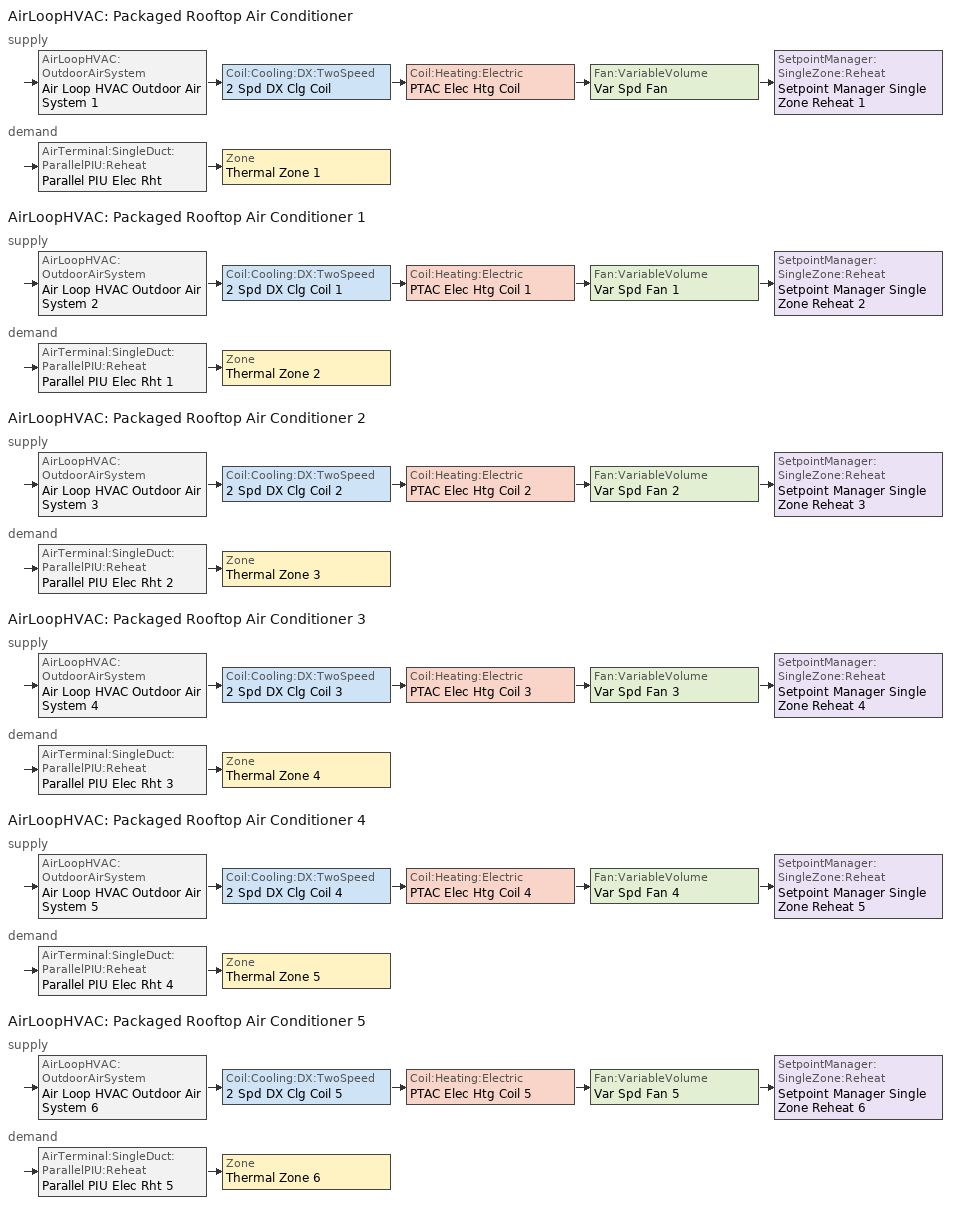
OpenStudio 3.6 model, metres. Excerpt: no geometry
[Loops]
AirLoopHVAC 'Packaged Rooftop Air Conditioner'
 supply: AirLoopHVAC:OutdoorAirSystem 'Air Loop HVAC Outdoor Air System 1' > Coil:Cooling:DX:TwoSpeed '2 Spd DX Clg Coil' > Coil:Heating:Electric 'PTAC Elec Htg Coil' > Fan:VariableVolume 'Var Spd Fan' > SetpointManager:SingleZone:Reheat 'Setpoint Manager Single Zone Reheat 1'
 demand: AirTerminal:SingleDuct:ParallelPIU:Reheat 'Parallel PIU Elec Rht' > Zone 'Thermal Zone 1'
AirLoopHVAC 'Packaged Rooftop Air Conditioner 1'
 supply: AirLoopHVAC:OutdoorAirSystem 'Air Loop HVAC Outdoor Air System 2' > Coil:Cooling:DX:TwoSpeed '2 Spd DX Clg Coil 1' > Coil:Heating:Electric 'PTAC Elec Htg Coil 1' > Fan:VariableVolume 'Var Spd Fan 1' > SetpointManager:SingleZone:Reheat 'Setpoint Manager Single Zone Reheat 2'
 demand: AirTerminal:SingleDuct:ParallelPIU:Reheat 'Parallel PIU Elec Rht 1' > Zone 'Thermal Zone 2'
AirLoopHVAC 'Packaged Rooftop Air Conditioner 2'
 supply: AirLoopHVAC:OutdoorAirSystem 'Air Loop HVAC Outdoor Air System 3' > Coil:Cooling:DX:TwoSpeed '2 Spd DX Clg Coil 2' > Coil:Heating:Electric 'PTAC Elec Htg Coil 2' > Fan:VariableVolume 'Var Spd Fan 2' > SetpointManager:SingleZone:Reheat 'Setpoint Manager Single Zone Reheat 3'
 demand: AirTerminal:SingleDuct:ParallelPIU:Reheat 'Parallel PIU Elec Rht 2' > Zone 'Thermal Zone 3'
AirLoopHVAC 'Packaged Rooftop Air Conditioner 3'
 supply: AirLoopHVAC:OutdoorAirSystem 'Air Loop HVAC Outdoor Air System 4' > Coil:Cooling:DX:TwoSpeed '2 Spd DX Clg Coil 3' > Coil:Heating:Electric 'PTAC Elec Htg Coil 3' > Fan:VariableVolume 'Var Spd Fan 3' > SetpointManager:SingleZone:Reheat 'Setpoint Manager Single Zone Reheat 4'
 demand: AirTerminal:SingleDuct:ParallelPIU:Reheat 'Parallel PIU Elec Rht 3' > Zone 'Thermal Zone 4'
AirLoopHVAC 'Packaged Rooftop Air Conditioner 4'
 supply: AirLoopHVAC:OutdoorAirSystem 'Air Loop HVAC Outdoor Air System 5' > Coil:Cooling:DX:TwoSpeed '2 Spd DX Clg Coil 4' > Coil:Heating:Electric 'PTAC Elec Htg Coil 4' > Fan:VariableVolume 'Var Spd Fan 4' > SetpointManager:SingleZone:Reheat 'Setpoint Manager Single Zone Reheat 5'
 demand: AirTerminal:SingleDuct:ParallelPIU:Reheat 'Parallel PIU Elec Rht 4' > Zone 'Thermal Zone 5'
AirLoopHVAC 'Packaged Rooftop Air Conditioner 5'
 supply: AirLoopHVAC:OutdoorAirSystem 'Air Loop HVAC Outdoor Air System 6' > Coil:Cooling:DX:TwoSpeed '2 Spd DX Clg Coil 5' > Coil:Heating:Electric 'PTAC Elec Htg Coil 5' > Fan:VariableVolume 'Var Spd Fan 5' > SetpointManager:SingleZone:Reheat 'Setpoint Manager Single Zone Reheat 6'
 demand: AirTerminal:SingleDuct:ParallelPIU:Reheat 'Parallel PIU Elec Rht 5' > Zone 'Thermal Zone 6'
[Sizing:Zone] Zone Cooling Design Supply Air Temperature Input Method=SupplyAirTemperature; Zone Cooling Design Supply Air Temperature Difference {deltaC}=11.11; Zone Heating Design Supply Air Temperature Input Method=SupplyAirTemperature; Zone Heating Design Supply Air Temperature Difference {deltaC}=11.11; Zone Cooling Design Supply Air Humidity Ratio {kg-H2O/kg-air}=0.0085; Zone Heating Design Supply Air Humidity Ratio {kg-H2O/kg-air}=0.008; Cooling Design Air Flow Method=DesignDay; Heating Design Air Flow Method=DesignDay; Account for Dedicated Outdoor Air System=No; Dedicated Outdoor Air System Control Strategy=NeutralSupplyAir; Dedicated Outdoor Air Low Setpoint Temperature for Design {C}=autosize; Dedicated Outdoor Air High Setpoint Temperature for Design {C}=autosize; Zone Load Sizing Method=Sensible Load Only No Latent Load; Zone Latent Cooling Design Supply Air Humidity Ratio Input Method=HumidityRatioDifference; Zone Cooling Design Supply Air Humidity Ratio Difference {kgWater/kgDryAir}=0.005; Zone Latent Heating Design Supply Air Humidity Ratio Input Method=HumidityRatioDifference; Zone Humidification Design Supply Air Humidity Ratio Difference {kgWater/kgDryAir}=0.005
Name | Zone Cooling Design Supply Air Temperature {C} | Zone Heating Design Supply Air Temperature {C} | Cooling Minimum Air Flow per Zone Floor Area {m3/s-m2} | Heating Maximum Air Flow per Zone Floor Area {m3/s-m2}
Thermal Zone 1 | 16 | 30 | 0.000856 | 0.00425
Thermal Zone 2 | 16 | 32 |  | 0.00526
Thermal Zone 3 | 14 | 28 | 0.0006 | 0.003
Thermal Zone 4; Thermal Zone 5 | 18 | 26 | 0.0005
Thermal Zone 6 | 14 | 40
[Zone equipment]
Thermal Zone 1: Parallel PIU Elec Rht
Thermal Zone 2: Parallel PIU Elec Rht 1
Thermal Zone 3: Parallel PIU Elec Rht 2
Thermal Zone 4: Parallel PIU Elec Rht 3
Thermal Zone 5: Parallel PIU Elec Rht 4
Thermal Zone 6: Parallel PIU Elec Rht 5
[AirLoopHVAC] Design Supply Air Flow Rate {m3/s}=autosize; Design Return Air Flow Fraction of Supply Air Flow=1
Name | Availability Schedule
Packaged Rooftop Air Conditioner; Packaged Rooftop Air Conditioner 1; Packaged Rooftop Air Conditioner 2; Packaged Rooftop Air Conditioner 3; Packaged Rooftop Air Conditioner 4 | always close2
Packaged Rooftop Air Conditioner 5 | always close3
[Sizing:System] Type of Load to Size On=Sensible; Design Outdoor Air Flow Rate {m3/s}=Autosize; Central Heating Maximum System Air Flow Ratio=1; Preheat Design Temperature {C}=7; Preheat Design Humidity Ratio {kg-H2O/kg-Air}=0.008; Precool Design Temperature {C}=12.8; Precool Design Humidity Ratio {kg-H2O/kg-Air}=0.008; Central Cooling Design Supply Air Temperature {C}=12.8; Central Heating Design Supply Air Temperature {C}=40; Sizing Option=NonCoincident; 100% Outdoor Air in Cooling=No; 100% Outdoor Air in Heating=No; Central Cooling Design Supply Air Humidity Ratio {kg-H2O/kg-Air}=0.0085; Central Heating Design Supply Air Humidity Ratio {kg-H2O/kg-Air}=0.008; Cooling Design Air Flow Method=DesignDay; Cooling Design Air Flow Rate {m3/s}=0; Heating Design Air Flow Method=DesignDay; Heating Design Air Flow Rate {m3/s}=0; System Outdoor Air Method=ZoneSum; Zone Maximum Outdoor Air Fraction=1; Cooling Supply Air Flow Rate Per Floor Area {m3/s-m2}=0.00996765; Cooling Fraction of Autosized Cooling Supply Air Flow Rate=1; Cooling Supply Air Flow Rate Per Unit Cooling Capacity {m3/s-W}=3.94755e-05; Heating Supply Air Flow Rate Per Floor Area {m3/s-m2}=0.00996765; Heating Fraction of Autosized Heating Supply Air Flow Rate=1; Heating Fraction of Autosized Cooling Supply Air Flow Rate=1; Heating Supply Air Flow Rate Per Unit Heating Capacity {m3/s-W}=3.15882e-05; Cooling Design Capacity Method=CoolingDesignCapacity; Cooling Design Capacity {W}=autosize; Cooling Design Capacity Per Floor Area {W/m2}=234.7; Fraction of Autosized Cooling Design Capacity=1; Heating Design Capacity Method=HeatingDesignCapacity; Heating Design Capacity {W}=autosize; Heating Design Capacity Per Floor Area {W/m2}=157; Fraction of Autosized Heating Design Capacity=1; Central Cooling Capacity Control Method=OnOff; Occupant Diversity=autosize
Packaged Rooftop Air Conditioner; Packaged Rooftop Air Conditioner 1; Packaged Rooftop Air Conditioner 2; Packaged Rooftop Air Conditioner 3; Packaged Rooftop Air Conditioner 4; Packaged Rooftop Air Conditioner 5
[SetpointManager:SingleZone:Reheat] Minimum Supply Air Temperature {C}=-99; Maximum Supply Air Temperature {C}=99
Name | Control Zone
Setpoint Manager Single Zone Reheat 1 | Thermal Zone 1
Setpoint Manager Single Zone Reheat 2 | Thermal Zone 2
Setpoint Manager Single Zone Reheat 3 | Thermal Zone 3
Setpoint Manager Single Zone Reheat 4 | Thermal Zone 4
Setpoint Manager Single Zone Reheat 5 | Thermal Zone 5
Setpoint Manager Single Zone Reheat 6 | Thermal Zone 6
[Controller:OutdoorAir] Minimum Outdoor Air Flow Rate {m3/s}=0; Maximum Outdoor Air Flow Rate {m3/s}=Autosize; Economizer Control Type=NoEconomizer; Economizer Control Action Type=ModulateFlow; Economizer Maximum Limit Dry-Bulb Temperature {C}=28; Economizer Maximum Limit Enthalpy {J/kg}=64000; Economizer Minimum Limit Dry-Bulb Temperature {C}=-100; Lockout Type=NoLockout; Minimum Limit Type=FixedMinimum; High Humidity Control=No; Heat Recovery Bypass Control Type=BypassWhenWithinEconomizerLimits
Name | Controller Mechanical Ventilation
Controller Outdoor Air 1 | Controller Mechanical Ventilation 1
Controller Outdoor Air 2 | Controller Mechanical Ventilation 2
Controller Outdoor Air 3 | Controller Mechanical Ventilation 3
Controller Outdoor Air 4 | Controller Mechanical Ventilation 4
Controller Outdoor Air 5 | Controller Mechanical Ventilation 5
Controller Outdoor Air 6 | Controller Mechanical Ventilation 6
[Controller:MechanicalVentilation] Availability Schedule=Always On Discrete
Controller Mechanical Ventilation 1; Controller Mechanical Ventilation 2; Controller Mechanical Ventilation 3; Controller Mechanical Ventilation 4; Controller Mechanical Ventilation 5; Controller Mechanical Ventilation 6
[AirLoopHVAC:OutdoorAirSystem]
Name | Controller
Air Loop HVAC Outdoor Air System 1 | Controller Outdoor Air 1
Air Loop HVAC Outdoor Air System 2 | Controller Outdoor Air 2
Air Loop HVAC Outdoor Air System 3 | Controller Outdoor Air 3
Air Loop HVAC Outdoor Air System 4 | Controller Outdoor Air 4
Air Loop HVAC Outdoor Air System 5 | Controller Outdoor Air 5
Air Loop HVAC Outdoor Air System 6 | Controller Outdoor Air 6
[Coil:Cooling:DX:TwoSpeed] Availability Schedule=Always On Discrete hvac_library; Rated High Speed Total Cooling Capacity {W}=Autosize; Rated High Speed Sensible Heat Ratio=Autosize; Rated High Speed COP {W/W}=3; Rated High Speed Air Flow Rate {m3/s}=Autosize; Unit Internal Static Air Pressure {Pa}=773.3; Total Cooling Capacity Function of Temperature Curve=OS:Curve:Biquadratic 25; Total Cooling Capacity Function of Flow Fraction Curve=OS:Curve:Quadratic 20; Energy Input Ratio Function of Temperature Curve=OS:Curve:Biquadratic 22; Energy Input Ratio Function of Flow Fraction Curve=OS:Curve:Quadratic 21; Part Load Fraction Correlation Curve=OS:Curve:Quadratic 22; Rated Low Speed Total Cooling Capacity {W}=Autosize; Rated Low Speed Sensible Heat Ratio=0.69; Rated Low Speed COP {W/W}=3; Low Speed Total Cooling Capacity Function of Temperature Curve=OS:Curve:Biquadratic 23; Low Speed Energy Input Ratio Function of Temperature Curve=OS:Curve:Biquadratic 24; Condenser Type=AirCooled; Minimum Outdoor Dry-Bulb Temperature for Compressor Operation {C}=-25; High Speed Evaporative Condenser Effectiveness=0; High Speed Evaporative Condenser Air Flow Rate {m3/s}=Autosize; High Speed Evaporative Condenser Pump Rated Power Consumption {W}=Autosize; Low Speed Evaporative Condenser Effectiveness=0; Low Speed Evaporative Condenser Air Flow Rate {m3/s}=Autosize; Low Speed Evaporative Condenser Pump Rated Power Consumption {W}=Autosize; Basin Heater Capacity {W/K}=10; Basin Heater Setpoint Temperature {C}=2
2 Spd DX Clg Coil; 2 Spd DX Clg Coil 1; 2 Spd DX Clg Coil 2; 2 Spd DX Clg Coil 3; 2 Spd DX Clg Coil 4; 2 Spd DX Clg Coil 5
[Coil:Heating:Electric] Availability Schedule=Always On Discrete hvac_library
PTAC Elec Htg Coil; Parallel PIU Elec Rht Coil; PTAC Elec Htg Coil 1; Parallel PIU Elec Rht Coil 1; PTAC Elec Htg Coil 2; Parallel PIU Elec Rht Coil 2; PTAC Elec Htg Coil 3; Parallel PIU Elec Rht Coil 3; PTAC Elec Htg Coil 4; Parallel PIU Elec Rht Coil 4; PTAC Elec Htg Coil 5; Parallel PIU Elec Rht Coil 5
[Fan:VariableVolume] Availability Schedule=Always On Discrete hvac_library; Fan Efficiency=0.6045; Pressure Rise {Pa}=500; Maximum Flow Rate {m3/s}=Autosize; Fan Power Minimum Flow Rate Input Method=FixedFlowRate; Fan Power Minimum Flow Fraction=0; Fan Power Minimum Air Flow Rate {m3/s}=0; Motor Efficiency=0.93; Motor In Airstream Fraction=1; Fan Power Coefficient 1=0.0407599; Fan Power Coefficient 2=0.088045; Fan Power Coefficient 3=-0.0729261; Fan Power Coefficient 4=0.94374; Fan Power Coefficient 5=0
Var Spd Fan; Var Spd Fan 1; Var Spd Fan 2; Var Spd Fan 3; Var Spd Fan 4; Var Spd Fan 5
[AirTerminal:SingleDuct:ParallelPIU:Reheat] Availability Schedule=Always On Discrete hvac_library; Maximum Primary Air Flow Rate {m3/s}=Autosize; Maximum Secondary Air Flow Rate {m3/s}=Autosize; Minimum Primary Air Flow Fraction=Autosize; Fan On Flow Fraction=Autosize; Maximum Hot Water or Steam Flow Rate {m3/s}=Autosize; Minimum Hot Water or Steam Flow Rate {m3/s}=0; Convergence Tolerance=0.001
Name | Fan | Reheat Coil
Parallel PIU Elec Rht | Parallel PIU Elec Rht Fan | Parallel PIU Elec Rht Coil
Parallel PIU Elec Rht 1 | Parallel PIU Elec Rht Fan 1 | Parallel PIU Elec Rht Coil 1
Parallel PIU Elec Rht 2 | Parallel PIU Elec Rht Fan 2 | Parallel PIU Elec Rht Coil 2
Parallel PIU Elec Rht 3 | Parallel PIU Elec Rht Fan 3 | Parallel PIU Elec Rht Coil 3
Parallel PIU Elec Rht 4 | Parallel PIU Elec Rht Fan 4 | Parallel PIU Elec Rht Coil 4
Parallel PIU Elec Rht 5 | Parallel PIU Elec Rht Fan 5 | Parallel PIU Elec Rht Coil 5
[Fan:ConstantVolume] Pressure Rise {Pa}=300; Maximum Flow Rate {m3/s}=AutoSize
Name | Availability Schedule
Parallel PIU Elec Rht Fan; Parallel PIU Elec Rht Fan 1; Parallel PIU Elec Rht Fan 2; Parallel PIU Elec Rht Fan 3; Parallel PIU Elec Rht Fan 4 | always close2
Parallel PIU Elec Rht Fan 5 | always close3
[Schedule:Constant] Value=1
Always On Discrete; Always On Discrete hvac_library
[Schedule:Ruleset]
Name | Default Day Schedule | Summer Design Day Schedule | Winter Design Day Schedule
always close2 | Office Infil Quarter On Default Schedule 2 | Office Infil Quarter On Summer Design Day 2 | Office Infil Quarter On Winter Design Day 2
always close3 | Office Infil Quarter On Default Schedule 4 | Office Infil Quarter On Summer Design Day 3 | Office Infil Quarter On Winter Design Day 3
[Schedule:Day]
Office Infil Quarter On Default Schedule 2; Office Infil Quarter On Default Schedule 4: 8, 0, 0, 20, 0, 0.841762, 24, 0, 0.0022209
Office Infil Quarter On Summer Design Day 2; Office Infil Quarter On Summer Design Day 3: 6, 0, 1, 22, 0, 0.25, 24, 0, 1
Office Infil Quarter On Winter Design Day 2; Office Infil Quarter On Rule 2 Day Schedule 2; Office Infil Quarter On Winter Design Day 3; Office Infil Quarter On Rule 2 Day Schedule 3: 6, 0, 1, 18, 0, 0.25, 24, 0, 1
Office Infil Quarter On Rule 1 Day Schedule 2: 8, 0, 0, 21, 0, 0.85, 24, 0, 0
Office Infil Quarter On Rule 1 Day Schedule 3: 24, 0, 0
[Schedule:Rule] Date Specification Type=DateRange; Start Month=1; Start Day=1; End Month=12; End Day=31
Name | Schedule Ruleset | Rule Order | Day Schedule | Apply Sunday | Apply Monday | Apply Tuesday | Apply Wednesday | Apply Thursday | Apply Friday | Apply Saturday
Office Infil Quarter On Rule 5 | always close2 | 0 | Office Infil Quarter On Rule 1 Day Schedule 2 | Yes | Yes | Yes | Yes | Yes | Yes | Yes
Office Infil Quarter On Rule 6 | always close2 | 1 | Office Infil Quarter On Rule 2 Day Schedule 2 | No | No | No | No | No | No | No
Office Infil Quarter On Rule 7 | always close3 | 0 | Office Infil Quarter On Rule 1 Day Schedule 3 | Yes | Yes | Yes | Yes | Yes | Yes | Yes
Office Infil Quarter On Rule 8 | always close3 | 1 | Office Infil Quarter On Rule 2 Day Schedule 3 | No | No | No | No | No | No | No
[Curve:Biquadratic] Minimum Value of x {BasedOnField A2}=17; Maximum Value of x {BasedOnField A2}=22; Minimum Value of y {BasedOnField A3}=13; Maximum Value of y {BasedOnField A3}=46
Name | Coefficient1 Constant | Coefficient2 x | Coefficient3 x**2 | Coefficient4 y | Coefficient5 y**2 | Coefficient6 x*y
OS:Curve:Biquadratic 25 | 0.42415 | 0.04426 | -0.00042 | 0.00333 | -8e-005 | -0.00021
OS:Curve:Biquadratic 22; OS:Curve:Biquadratic 24 | 1.23649 | -0.02431 | 0.00057 | -0.01434 | 0.00063 | -0.00038
OS:Curve:Biquadratic 23 | 0.42415 | 0.04426 | -0.00042 | 0.00333 | -0.00008 | -0.00021
[Curve:Quadratic]
Name | Coefficient1 Constant | Coefficient2 x | Coefficient3 x**2 | Minimum Value of x {BasedOnField A2} | Maximum Value of x {BasedOnField A2}
OS:Curve:Quadratic 20 | 0.77136 | 0.34053 | -0.11088 | 0.75918 | 1.13877
OS:Curve:Quadratic 21 | 1.2055 | -0.32953 | 0.12308 | 0.75918 | 1.13877
OS:Curve:Quadratic 22 | 0.771 | 0.229 | 0 | 0 | 1
